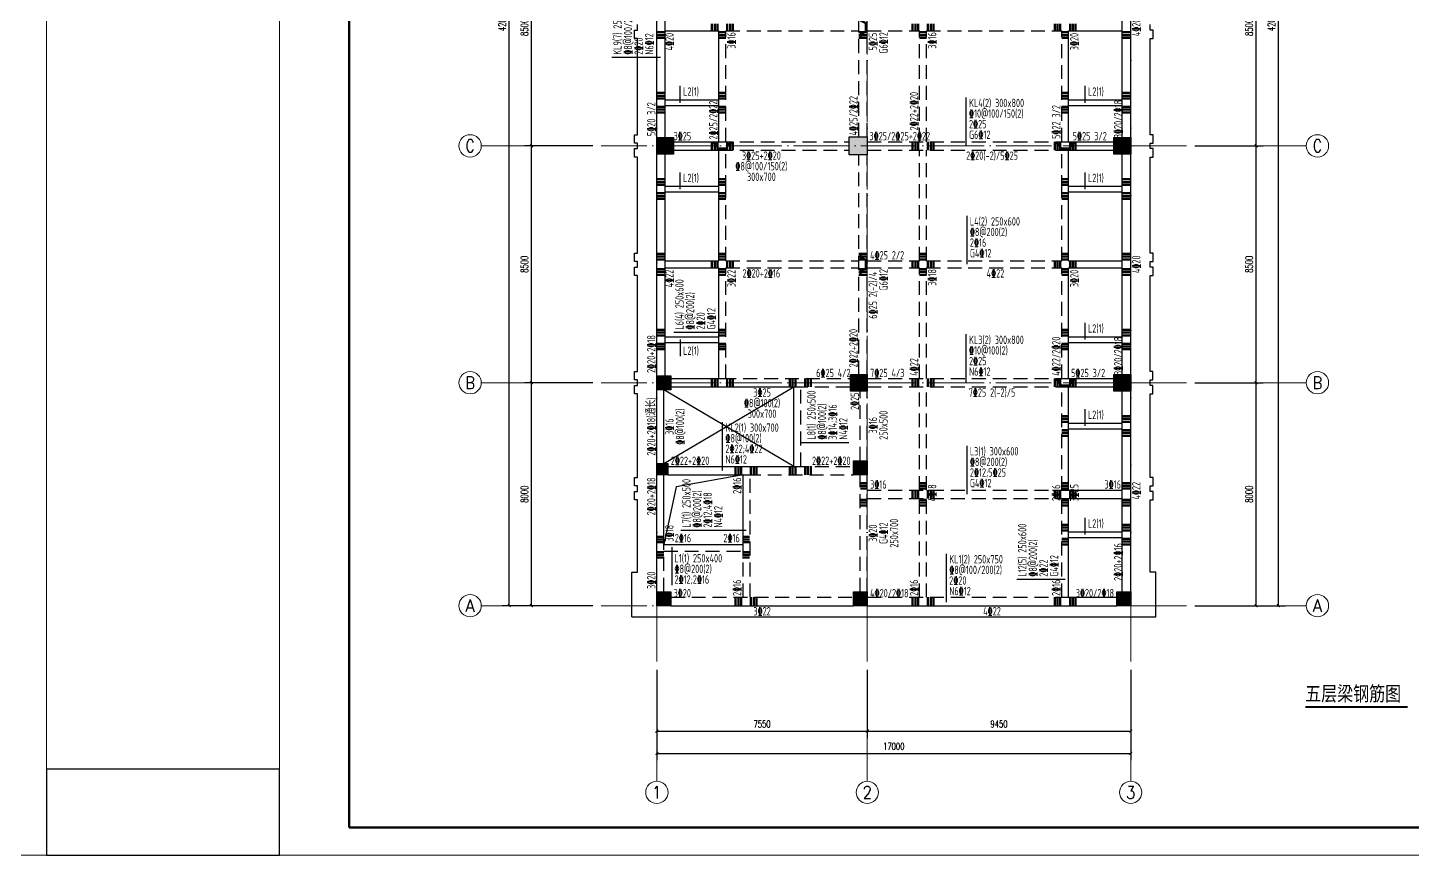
# Model space of a CAD drawing. Extents: x 3968514 to 5230306, y -516551 to -228246.
# Drawn here: x 4844015 to 4893692, y -425966 to -396266 of the extents above; entities that cross this region are included whole.
import ezdxf
from ezdxf.enums import TextEntityAlignment as Align

# ---------------------------------------------------------------- set-up
doc = ezdxf.new("R2010")
doc.units = 0
doc.header["$LTSCALE"] = 1000
doc.header["$MEASUREMENT"] = 0
for name, pattern in [('DASHED', [0.75, 0.5, -0.25]), ('DOTE', [2.42, 2, -0.2, 0.02, -0.2]), ('P_Dash1', [5, 4, -1])]:
    doc.linetypes.add(name, pattern=pattern)
for name, color, linetype, lineweight in [('AXIS', 3, 'Continuous', 15), ('AXIS_TEXT', 7, 'Continuous', 15), ('BEAM', 4, 'Continuous', 25), ('BEAM-DASHED', 4, 'P_Dash1', 25), ('BEAM-JZ-H', 2, 'Continuous', 25), ('BEAM-JZ-NUM-H', 6, 'Continuous', 25), ('BEAM-JZ-NUM-V', 6, 'Continuous', 25), ('BEAM-JZ-V', 2, 'Continuous', 25), ('BEAM-REINDJ', 1, 'Continuous', 50), ('BEAM-REINGJ', 1, 'Continuous', 50), ('BEAM-YW-H', 7, 'Continuous', 25), ('BEAM-YW-V', 7, 'Continuous', 25), ('COLUMN-HATCH', 251, 'Continuous', 25), ('DOTE', 1, 'DOTE', 9), ('FLOOR', 7, 'Continuous', 25), ('FRAME', 3, 'Continuous', 18), ('HOLE', 7, 'Continuous', 25)]:
    doc.layers.add(name, color=color, linetype=linetype, lineweight=lineweight)
for name, color, linetype in [('COLUMN', 9, 'Continuous'), ('DIM_SYMB', 3, 'Continuous'), ('PUB_TEXT', 7, 'Continuous')]:
    doc.layers.add(name, color=color, linetype=linetype)
doc.styles.add('-黑体', font='simhei.ttf', dxfattribs={"width": 0.8})
doc.styles.add('_TCH_AXIS', font='COMPLEX', dxfattribs={"bigfont": 'GBCBIG'})
doc.styles.add('_TCH_DIM_T3', font='SIMPLEX.shx', dxfattribs={"width": 0.7, "bigfont": 'GBCBIG.shx'})
doc.styles.add('COMPLEX', font='COMPLEX')
doc.styles.add('FromPkpm', font='Tssdeng.shx', dxfattribs={"width": 0.7, "bigfont": 'hztxt.shx'})
doc.dimstyles.new('_TCH_ARCH&&100', dxfattribs={"dimtxt": 255, "dimasz": 100, "dimexe": 250, "dimexo": 300, "dimgap": 122.5, "dimtad": 1, "dimdec": 0, "dimzin": 0, "dimdsep": 46, "dimtxsty": '_TCH_DIM_T3', "dimblk": 'ARCHTICK', "dimcen": 0.09, "dimclrt": 7, "dimazin": 2, "dimtfac": 1, "dimtdec": 0, "dimtix": 1, "dimtmove": 2, "dimatfit": 3, "dimfxl": 150, "dimtolj": 1, "dimtzin": 0, "dimarcsym": 0})

# ---------------------------------------------------------------- blocks, each defined once
blk = doc.blocks.new('rdtgdfgtsdtgs')
at = {"layer": 'BEAM-JZ-H'}
for p, q in [((17554, 25976), (17554, 26576)), ((32079, 25976), (32079, 26576)), ((27812, 24426), (27812, 26166)), ((17554, 22876), (17554, 23476)), ((32079, 22876), (32079, 23476)), ((27842, 20176), (27842, 21916)), ((32079, 17476), (32079, 18076)), ((17554, 17476), (17554, 16876)), ((27812, 15926), (27812, 17666)), ((32079, 14376), (32079, 14976)), ((19072, 12776), (19072, 14516)), ((27842, 11926), (27842, 13666)), ((32079, 10476), (32079, 11076)), ((17244, 10026), (17244, 8666)), ((27102, 8051), (27102, 9791))]:
    blk.add_line(p, q, dxfattribs=at)
at = {"layer": 'BEAM-JZ-V'}
for p, q in [((16837, 27596), (15097, 27596)), ((19062, 17733), (17322, 17733)), ((21857, 13781), (23597, 13781)), ((19912, 10626), (17572, 10626)), ((31362, 8866), (29622, 8866))]:
    blk.add_line(p, q, dxfattribs=at)
at = {"layer": 'BEAM-JZ-H', "style": 'FromPkpm', "width": 0.7}
for s, p in [('2%%13225', (27912, 25056)), ('%%13210@100/150(2)', (27912, 25436)), ('G6%%13212', (27912, 24676)), ('%%1328@200(2)', (27942, 21186)), ('2%%13216', (27942, 20806)), ('G4%%13212', (27942, 20426)), ('%%13210@100(2)', (27912, 16936)), ('2%%13225', (27912, 16556)), ('N6%%13212', (27912, 16176)), ('%%1328@100(2)', (19172, 13786)), ('2%%13222;4%%13222', (19172, 13406)), ('N6%%13212', (19172, 13026)), ('%%1328@200(2)', (27942, 12936)), ('2%%13212;5%%13225', (27942, 12556)), ('G4%%13212', (27942, 12176)), ('%%1328@200(2)', (17344, 9096)), ('2%%13212;2%%13216', (17344, 8716)), ('2%%13220', (27202, 8681)), ('%%1328@100/200(2)', (27202, 9061)), ('N6%%13212', (27202, 8301))]:
    blk.add_text(s, height=300, dxfattribs=at).set_placement(p)
at = {"layer": 'BEAM-JZ-NUM-H', "style": 'FromPkpm', "width": 0.7}
for s, p in [('L2(1)', (17654, 26226)), ('L2(1)', (32179, 26226)), ('KL4(2) 300x800', (27912, 25816)), ('L2(1)', (17654, 23126)), ('L2(1)', (32179, 23126)), ('L4(2) 250x600', (27942, 21566)), ('L2(1)', (32179, 17726)), ('KL3(2) 300x800', (27912, 17316)), ('L2(1)', (17654, 16926)), ('KL2(1) 300x700', (19172, 14166)), ('L3(1) 300x600', (27942, 13316)), ('L1(1) 250x400', (17344, 9476)), ('KL1(2) 250x750', (27202, 9441))]:
    blk.add_text(s, height=300, dxfattribs=at).set_placement(p)
for p in [(32179, 14626), (32179, 10726)]:
    blk.add_text('L2(1)', height=300, rotation=0, dxfattribs=at).set_placement(p)
at = {"layer": 'BEAM-JZ-NUM-V', "style": 'FromPkpm', "width": 0.7}
for s, p in [('KL9(7) 250x750', (15447, 27696)), ('L6(4) 250x600', (17672, 17833)), ('L8(1) 250x500', (22407, 13881)), ('L7(1) 250x500', (17922, 10726)), ('L12(5) 250x600', (29972, 8966))]:
    blk.add_text(s, height=300, rotation=90, dxfattribs=at).set_placement(p)
at = {"layer": 'BEAM-JZ-V', "style": 'FromPkpm', "width": 0.7}
for s, p in [('%%1328@100/200(2)', (15827, 27696)), ('N6%%13212', (16587, 27696)), ('2%%13220', (16207, 27696)), ('%%1328@200(2)', (18052, 17833)), ('2%%13220', (18432, 17833)), ('G4%%13212', (18812, 17833)), ('%%1328@100(2)', (22787, 13881)), ('3%%13214;3%%13216', (23167, 13881)), ('N4%%13212', (23547, 13881)), ('%%1328@200(2)', (18302, 10726)), ('2%%13212;4%%13218', (18682, 10726)), ('N4%%13212', (19062, 10726)), ('%%1328@200(2)', (30352, 8966)), ('2%%13222', (30732, 8966)), ('G4%%13212', (31112, 8966))]:
    blk.add_text(s, height=300, rotation=90, dxfattribs=at).set_placement(p)
at = {"layer": 'BEAM-YW-H', "style": 'FromPkpm', "width": 0.7}
for s, p in [('3%%13225', (17312, 24626)), ('3%%13225/2%%13225+2%%13222', (24337, 24626)), ('4%%13225 2/2', (24362, 20351)), ('7%%13225 4/3', (24362, 16126)), ('2%%13222+2%%13220', (17212, 12976)), ('3%%13216', (24362, 12126)), ('2%%13216', (17353, 10201)), ('3%%13220', (17312, 8226)), ('4%%13220/2%%13218', (24362, 8226))]:
    blk.add_text(s, height=300, dxfattribs=at).set_placement(p)
for s, p in [('5%%13225 3/2', (32855, 24626)), ('6%%13225 4/2', (23662, 16126)), ('2%%13222+2%%13220', (23662, 12976)), ('3%%13216', (33362, 12126)), ('2%%13216', (19687, 10201)), ('3%%13220/2%%13218', (33112, 8226))]:
    blk.add_text(s, height=300, dxfattribs=at).set_placement(p, align=Align.RIGHT)
for s, p in [('%%1328@100/150(2)', (20462, 23846)), ('3%%13225+2%%13220', (20462, 24226)), ('2%%13220(-2)/5%%13225', (28737, 24226)), ('300x700', (20462, 23466)), ('2%%13220+2%%13216', (20462, 20001)), ('4%%13222', (28862, 20001)), ('3%%13225', (20487, 15726)), ('7%%13225 2(-2)/5', (28737, 15726)), ('%%1328@100(2)', (20487, 15346)), ('300x700', (20487, 14966)), ('3%%13222', (20487, 7876)), ('4%%13222', (28737, 7876))]:
    blk.add_text(s, height=300, dxfattribs=at).set_placement(p, align=Align.TOP_CENTER)
blk.add_text('5%%13225 3/2', height=300, rotation=359.9999, dxfattribs=at).set_placement((32796, 16126), align=Align.RIGHT)
at = {"layer": 'BEAM-YW-V', "style": 'FromPkpm', "width": 0.7}
for s, p in [('4%%13220', (33762, 28676)), ('4%%13220', (17012, 28165)), ('3%%13216', (19237, 28209)), ('5%%13225', (24312, 28169)), ('G6%%13212', (24692, 28122)), ('3%%13216', (26437, 28209)), ('3%%13220', (31537, 28169)), ('4%%13220', (33762, 20176)), ('4%%13222', (17012, 19665)), ('3%%13222', (19237, 19669)), ('G6%%13212', (24692, 19622)), ('3%%13218', (26437, 19705)), ('3%%13220', (31537, 19669)), ('6%%13225 2(-2)/4', (24312, 19065)), ('%%1328@100(2)', (17392, 14351)), ('3%%13216', (17012, 14351)), ('3%%13216', (24312, 14401)), ('250x500', (24692, 14401)), ('4%%13218', (26437, 11976)), ('3%%13225', (31537, 11976)), ('4%%13222', (33762, 12051)), ('250x700', (25072, 10526)), ('3%%13218', (17012, 10526)), ('3%%13220', (24312, 10526)), ('G4%%13212', (24692, 10526))]:
    blk.add_text(s, height=300, rotation=90, dxfattribs=at).set_placement(p, align=Align.TOP_CENTER)
for s, p in [('5%%13220 3/2', (16662, 24776)), ('2%%13225/2%%13222', (18887, 24651)), ('4%%13225/2%%13222', (23912, 24801)), ('2%%13222+2%%13220', (26087, 24981)), ('3%%13220/2%%13218', (33412, 24701)), ('5%%13222 3/2', (31187, 24676)), ('2%%13220+2%%13218', (16662, 16276)), ('2%%13222+2%%13220', (23912, 16475)), ('4%%13222/2%%13220', (31187, 16176)), ('3%%13220/2%%13218', (33412, 16201)), ('4%%13222', (26087, 16176)), ('2%%13220+2%%13216', (33412, 8815)), ('3%%13220', (16662, 8526)), ('2%%13216', (19737, 8276)), ('2%%13216', (26087, 8276)), ('2%%13216', (31187, 8276))]:
    blk.add_text(s, height=300, rotation=90, dxfattribs=at).set_placement(p)
for s, p in [('2%%13225', (23962, 15576)), ('2%%13220+2%%13218', (16662, 12526)), ('2%%13216', (19737, 12526))]:
    blk.add_text(s, height=300, rotation=90, dxfattribs=at).set_placement(p, align=Align.RIGHT)
for s, p in [('2%%13220+2%%13218(通长)', (16662, 14351)), ('2%%13216', (31187, 11976))]:
    blk.add_text(s, height=300, rotation=90, dxfattribs=at).set_placement(p, align=Align.CENTER)
blk = doc.blocks.new('dfydrtgdxwsw')
at = {"layer": 'BEAM-REINDJ'}
for points in [[(24012, 28326), (24012, 28426), (24212, 28526), (24212, 28826), (24012, 28926), (24012, 29026)], [(18712, 24526), (18812, 24526), (18912, 24326), (19212, 24326), (19312, 24526), (19412, 24526)], [(31012, 24526), (31112, 24526), (31212, 24326), (31512, 24326), (31612, 24526), (31712, 24526)], [(24012, 19826), (24012, 19926), (24212, 20026), (24212, 20326), (24012, 20426), (24012, 20526)], [(31012, 16026), (31112, 16026), (31212, 15826), (31512, 15826), (31612, 16026), (31712, 16026)]]:
    blk.add_lwpolyline(points, dxfattribs=at)
at = {"layer": 'BEAM-REINGJ'}
for points in [[(16712, 28501), (17012, 28501)], [(16712, 28401), (17012, 28401)], [(18687, 28801), (18687, 28551)], [(18787, 28801), (18787, 28551)], [(18887, 28801), (18887, 28551)], [(18937, 28501), (19187, 28501)], [(18937, 28401), (19187, 28401)], [(19237, 28801), (19237, 28551)], [(19337, 28801), (19337, 28551)], [(19437, 28801), (19437, 28551)], [(23962, 28501), (24262, 28501)], [(23962, 28401), (24262, 28401)], [(25887, 28801), (25887, 28551)], [(25987, 28801), (25987, 28551)], [(26087, 28801), (26087, 28551)], [(26137, 28501), (26387, 28501)], [(26137, 28401), (26387, 28401)], [(26437, 28801), (26437, 28551)], [(26537, 28801), (26537, 28551)], [(26637, 28801), (26637, 28551)], [(30987, 28801), (30987, 28551)], [(31087, 28801), (31087, 28551)], [(31187, 28801), (31187, 28551)], [(31237, 28501), (31487, 28501)], [(31237, 28401), (31487, 28401)], [(31537, 28801), (31537, 28551)], [(31637, 28801), (31637, 28551)], [(31737, 28801), (31737, 28551)], [(33412, 28501), (33712, 28501)], [(33412, 28401), (33712, 28401)], [(16712, 28301), (17012, 28301)], [(18937, 28301), (19187, 28301)], [(23962, 28301), (24262, 28301)], [(26137, 28301), (26387, 28301)], [(31237, 28301), (31487, 28301)], [(33412, 28301), (33712, 28301)], [(16712, 26326), (17012, 26326)], [(16712, 26226), (17012, 26226)], [(16712, 26126), (17012, 26126)], [(18937, 26326), (19187, 26326)], [(18937, 26226), (19187, 26226)], [(18937, 26126), (19187, 26126)], [(31237, 26326), (31487, 26326)], [(31237, 26226), (31487, 26226)], [(31237, 26126), (31487, 26126)], [(33412, 26326), (33712, 26326)], [(33412, 26226), (33712, 26226)], [(33412, 26126), (33712, 26126)], [(16712, 25826), (17012, 25826)], [(16712, 25726), (17012, 25726)], [(16712, 25626), (17012, 25626)], [(18937, 25826), (19187, 25826)], [(18937, 25726), (19187, 25726)], [(18937, 25626), (19187, 25626)], [(31237, 25826), (31487, 25826)], [(31237, 25726), (31487, 25726)], [(31237, 25626), (31487, 25626)], [(33412, 25826), (33712, 25826)], [(33412, 25726), (33712, 25726)], [(33412, 25626), (33712, 25626)], [(18687, 24576), (18687, 24276)], [(18787, 24576), (18787, 24276)], [(18887, 24576), (18887, 24276)], [(19237, 24576), (19237, 24276)], [(19337, 24576), (19337, 24276)], [(19437, 24576), (19437, 24276)], [(25887, 24576), (25887, 24276)], [(25987, 24576), (25987, 24276)], [(26087, 24576), (26087, 24276)], [(26437, 24576), (26437, 24276)], [(26537, 24576), (26537, 24276)], [(26637, 24576), (26637, 24276)], [(30987, 24576), (30987, 24276)], [(31087, 24576), (31087, 24276)], [(31187, 24576), (31187, 24276)], [(31537, 24576), (31537, 24276)], [(31637, 24576), (31637, 24276)], [(31737, 24576), (31737, 24276)], [(16712, 23226), (17012, 23226)], [(16712, 23126), (17012, 23126)], [(16712, 23026), (17012, 23026)], [(18937, 23226), (19187, 23226)], [(18937, 23126), (19187, 23126)], [(18937, 23026), (19187, 23026)], [(31237, 23226), (31487, 23226)], [(31237, 23126), (31487, 23126)], [(31237, 23026), (31487, 23026)], [(33412, 23226), (33712, 23226)], [(33412, 23126), (33712, 23126)], [(33412, 23026), (33712, 23026)], [(16712, 22726), (17012, 22726)], [(16712, 22626), (17012, 22626)], [(16712, 22526), (17012, 22526)], [(18937, 22726), (19187, 22726)], [(18937, 22626), (19187, 22626)], [(18937, 22526), (19187, 22526)], [(31237, 22726), (31487, 22726)], [(31237, 22626), (31487, 22626)], [(31237, 22526), (31487, 22526)], [(33412, 22726), (33712, 22726)], [(33412, 22626), (33712, 22626)], [(33412, 22526), (33712, 22526)], [(16712, 20551), (17012, 20551)], [(16712, 20451), (17012, 20451)], [(18937, 20551), (19187, 20551)], [(18937, 20451), (19187, 20451)], [(23962, 20551), (24262, 20551)], [(23962, 20451), (24262, 20451)], [(26137, 20551), (26387, 20551)], [(26137, 20451), (26387, 20451)], [(31237, 20551), (31487, 20551)], [(31237, 20451), (31487, 20451)], [(33412, 20551), (33712, 20551)], [(33412, 20451), (33712, 20451)], [(16712, 20351), (17012, 20351)], [(16712, 20001), (17012, 20001)], [(16712, 19901), (17012, 19901)], [(18687, 20301), (18687, 20051)], [(18787, 20301), (18787, 20051)], [(18887, 20301), (18887, 20051)], [(18937, 20351), (19187, 20351)], [(18937, 20001), (19187, 20001)], [(18937, 19901), (19187, 19901)], [(19237, 20301), (19237, 20051)], [(19337, 20301), (19337, 20051)], [(19437, 20301), (19437, 20051)], [(23962, 20351), (24262, 20351)], [(23962, 20001), (24262, 20001)], [(23962, 19901), (24262, 19901)], [(25887, 20301), (25887, 20051)], [(25987, 20301), (25987, 20051)], [(26087, 20301), (26087, 20051)], [(26137, 20351), (26387, 20351)], [(26137, 20001), (26387, 20001)], [(26137, 19901), (26387, 19901)], [(26437, 20301), (26437, 20051)], [(26537, 20301), (26537, 20051)], [(26637, 20301), (26637, 20051)], [(30987, 20301), (30987, 20051)], [(31087, 20301), (31087, 20051)], [(31187, 20301), (31187, 20051)], [(31237, 20351), (31487, 20351)], [(31237, 20001), (31487, 20001)], [(31237, 19901), (31487, 19901)], [(31537, 20301), (31537, 20051)], [(31637, 20301), (31637, 20051)], [(31737, 20301), (31737, 20051)], [(33412, 20351), (33712, 20351)], [(33412, 20001), (33712, 20001)], [(33412, 19901), (33712, 19901)], [(16712, 19801), (17012, 19801)], [(18937, 19801), (19187, 19801)], [(23962, 19801), (24262, 19801)], [(26137, 19801), (26387, 19801)], [(31237, 19801), (31487, 19801)], [(33412, 19801), (33712, 19801)], [(16712, 17826), (17012, 17826)], [(16712, 17726), (17012, 17726)], [(16712, 17626), (17012, 17626)], [(18937, 17826), (19187, 17826)], [(18937, 17726), (19187, 17726)], [(18937, 17626), (19187, 17626)], [(31237, 17826), (31487, 17826)], [(31237, 17726), (31487, 17726)], [(31237, 17626), (31487, 17626)], [(33412, 17826), (33712, 17826)], [(33412, 17726), (33712, 17726)], [(33412, 17626), (33712, 17626)], [(16712, 17326), (17012, 17326)], [(16712, 17226), (17012, 17226)], [(16712, 17126), (17012, 17126)], [(18937, 17326), (19187, 17326)], [(18937, 17226), (19187, 17226)], [(18937, 17126), (19187, 17126)], [(31237, 17326), (31487, 17326)], [(31237, 17226), (31487, 17226)], [(31237, 17126), (31487, 17126)], [(33412, 17326), (33712, 17326)], [(33412, 17226), (33712, 17226)], [(33412, 17126), (33712, 17126)], [(18687, 16076), (18687, 15776)], [(18787, 16076), (18787, 15776)], [(18887, 16076), (18887, 15776)], [(19237, 16076), (19237, 15776)], [(19337, 16076), (19337, 15776)], [(19437, 16076), (19437, 15776)], [(21482, 16076), (21482, 15776)], [(21582, 16076), (21582, 15776)], [(21682, 16076), (21682, 15776)], [(22032, 16076), (22032, 15776)], [(22132, 16076), (22132, 15776)], [(22232, 16076), (22232, 15776)], [(25887, 16076), (25887, 15776)], [(25987, 16076), (25987, 15776)], [(26087, 16076), (26087, 15776)], [(26437, 16076), (26437, 15776)], [(26537, 16076), (26537, 15776)], [(26637, 16076), (26637, 15776)], [(30987, 16076), (30987, 15776)], [(31087, 16076), (31087, 15776)], [(31187, 16076), (31187, 15776)], [(31537, 16076), (31537, 15776)], [(31637, 16076), (31637, 15776)], [(31737, 16076), (31737, 15776)], [(31237, 14726), (31487, 14726)], [(31237, 14626), (31487, 14626)], [(31237, 14526), (31487, 14526)], [(33412, 14726), (33712, 14726)], [(33412, 14626), (33712, 14626)], [(33412, 14526), (33712, 14526)], [(31237, 14226), (31487, 14226)], [(31237, 14126), (31487, 14126)], [(31237, 14026), (31487, 14026)], [(33412, 14226), (33712, 14226)], [(33412, 14126), (33712, 14126)], [(33412, 14026), (33712, 14026)], [(19537, 12926), (19537, 12626)], [(19637, 12926), (19637, 12626)], [(19737, 12926), (19737, 12626)], [(20087, 12926), (20087, 12626)], [(20187, 12926), (20187, 12626)], [(20287, 12926), (20287, 12626)], [(21482, 12926), (21482, 12626)], [(21582, 12926), (21582, 12626)], [(21682, 12926), (21682, 12626)], [(22032, 12926), (22032, 12626)], [(22132, 12926), (22132, 12626)], [(22232, 12926), (22232, 12626)], [(24012, 12326), (24262, 12326)], [(24012, 12226), (24262, 12226)], [(24012, 12126), (24262, 12126)], [(25887, 12076), (25887, 11776)], [(25987, 12076), (25987, 11776)], [(26087, 12076), (26087, 11776)], [(26137, 12326), (26387, 12326)], [(26137, 12226), (26387, 12226)], [(26137, 12126), (26387, 12126)], [(26437, 12076), (26437, 11776)], [(26537, 12076), (26537, 11776)], [(26637, 12076), (26637, 11776)], [(30987, 12076), (30987, 11776)], [(31087, 12076), (31087, 11776)], [(31187, 12076), (31187, 11776)], [(31237, 12326), (31487, 12326)], [(31237, 12226), (31487, 12226)], [(31237, 12126), (31487, 12126)], [(31537, 12076), (31537, 11776)], [(31637, 12076), (31637, 11776)], [(31737, 12076), (31737, 11776)], [(33412, 12326), (33712, 12326)], [(33412, 12226), (33712, 12226)], [(33412, 12126), (33712, 12126)], [(24012, 11726), (24262, 11726)], [(24012, 11626), (24262, 11626)], [(24012, 11526), (24262, 11526)], [(26137, 11726), (26387, 11726)], [(26137, 11626), (26387, 11626)], [(26137, 11526), (26387, 11526)], [(31237, 11726), (31487, 11726)], [(31237, 11626), (31487, 11626)], [(31237, 11526), (31487, 11526)], [(33412, 11726), (33712, 11726)], [(33412, 11626), (33712, 11626)], [(33412, 11526), (33712, 11526)], [(31237, 10826), (31487, 10826)], [(31237, 10726), (31487, 10726)], [(31237, 10626), (31487, 10626)], [(33412, 10826), (33712, 10826)], [(33412, 10726), (33712, 10726)], [(33412, 10626), (33712, 10626)], [(16712, 10401), (16962, 10401)], [(16712, 10301), (16962, 10301)], [(16712, 10201), (16962, 10201)], [(19787, 10401), (20037, 10401)], [(19787, 10301), (20037, 10301)], [(19787, 10201), (20037, 10201)], [(31237, 10326), (31487, 10326)], [(31237, 10226), (31487, 10226)], [(31237, 10126), (31487, 10126)], [(33412, 10326), (33712, 10326)], [(33412, 10226), (33712, 10226)], [(33412, 10126), (33712, 10126)], [(16712, 9851), (16962, 9851)], [(16712, 9751), (16962, 9751)], [(16712, 9651), (16962, 9651)], [(19787, 9851), (20037, 9851)], [(19787, 9751), (20037, 9751)], [(19787, 9651), (20037, 9651)], [(19537, 8226), (19537, 7926)], [(19637, 8226), (19637, 7926)], [(19737, 8226), (19737, 7926)], [(20087, 8226), (20087, 7926)], [(20187, 8226), (20187, 7926)], [(20287, 8226), (20287, 7926)], [(25887, 8226), (25887, 7926)], [(25987, 8226), (25987, 7926)], [(26087, 8226), (26087, 7926)], [(26437, 8226), (26437, 7926)], [(26537, 8226), (26537, 7926)], [(26637, 8226), (26637, 7926)], [(30987, 8226), (30987, 7926)], [(31087, 8226), (31087, 7926)], [(31187, 8226), (31187, 7926)], [(31537, 8226), (31537, 7926)], [(31637, 8226), (31637, 7926)], [(31737, 8226), (31737, 7926)]]:
    blk.add_lwpolyline(points, dxfattribs=at)
blk = doc.blocks.new('tgsefsetws')
at = {"layer": 'COLUMN-HATCH'}
for points in [[(5573281, -388716), (5573881, -388716), (5573881, -389316), (5573281, -389316)], [(5580181, -388691), (5580831, -388691), (5580831, -389341), (5580181, -389341)], [(5589681, -388716), (5590281, -388716), (5590281, -389316), (5589681, -389316)], [(5573281, -397266), (5573781, -397266), (5573781, -397766), (5573281, -397766)], [(5580231, -397216), (5580831, -397216), (5580831, -397816), (5580231, -397816)], [(5589681, -397216), (5590281, -397216), (5590281, -397816), (5589681, -397816)], [(5580331, -400316), (5580831, -400316), (5580831, -400816), (5580331, -400816)], [(5573281, -400416), (5573681, -400416), (5573681, -400816), (5573281, -400816)], [(5573281, -405016), (5573781, -405016), (5573781, -405516), (5573281, -405516)], [(5580331, -405016), (5580831, -405016), (5580831, -405516), (5580331, -405516)], [(5589781, -405016), (5590281, -405016), (5590281, -405516), (5589781, -405516)]]:
    blk.add_hatch(color=256, dxfattribs=at).paths.add_polyline_path(points, flags=0)
for points in [[(5572382, -405916), (5572382, -404316), (5572582, -404316), (5572582, -401717), (5572482, -401717), (5572482, -401416), (5572582, -401416), (5572582, -401216), (5572482, -401216), (5572482, -400916), (5572582, -400916), (5572582, -397916), (5572482, -397916), (5572482, -397616), (5572582, -397616), (5572582, -397416), (5572482, -397416), (5572482, -397116), (5572582, -397116), (5572582, -393666), (5572482, -393666), (5572482, -393366), (5572582, -393366), (5572582, -393166), (5572482, -393166), (5572482, -392866), (5572582, -392866), (5572582, -389416), (5572482, -389416), (5572482, -389116), (5572582, -389116), (5572582, -388916), (5572482, -388916), (5572482, -388616), (5572582, -388616), (5572582, -385166), (5572482, -385166), (5572482, -384866), (5572582, -384866), (5572582, -384666)], [(5572382, -405916), (5591182, -405916), (5591182, -404316), (5590982, -404316), (5590982, -401717), (5591082, -401717), (5591082, -401416), (5590982, -401416), (5590982, -401216), (5591082, -401216), (5591082, -400916), (5590982, -400916), (5590982, -397916), (5591081, -397916), (5591081, -397616), (5590981, -397616), (5590981, -397416), (5591081, -397416), (5591081, -397116), (5590982, -397116), (5590982, -393666), (5591082, -393666), (5591082, -393366), (5590982, -393366), (5590982, -393166), (5591082, -393166), (5591082, -392866), (5590982, -392866), (5590982, -389416), (5591082, -389416), (5591082, -389116), (5590982, -389116), (5590982, -388916), (5591082, -388916), (5591082, -388616), (5590982, -388616), (5590982, -385166), (5591082, -385166), (5591082, -384866), (5590982, -384866), (5590982, -384666)]]:
    blk.add_lwpolyline(points)
at = {"layer": 'BEAM'}
for p, q in [((5573281, -388716), (5573281, -380841)), ((5573581, -388716), (5573581, -380841)), ((5589981, -388716), (5589981, -380816)), ((5590281, -388716), (5590281, -380816)), ((5573581, -384891), (5575506, -384891)), ((5575506, -388866), (5575506, -384891)), ((5588056, -388866), (5588056, -384891)), ((5588056, -384891), (5589981, -384891)), ((5573581, -387366), (5575506, -387366)), ((5588056, -387366), (5589981, -387366)), ((5573581, -387566), (5575506, -387566)), ((5588056, -387566), (5589981, -387566)), ((5573881, -388866), (5575756, -388866)), ((5587806, -388866), (5589681, -388866)), ((5573281, -397266), (5573281, -389316)), ((5573581, -397266), (5573581, -389316)), ((5573881, -389166), (5575756, -389166)), ((5575506, -390566), (5575506, -389166)), ((5587806, -389166), (5589681, -389166)), ((5588056, -390566), (5588056, -389166)), ((5589981, -397216), (5589981, -389316)), ((5590281, -397216), (5590281, -389316)), ((5573581, -390466), (5575506, -390466)), ((5573581, -390666), (5575506, -390666)), ((5575506, -393141), (5575506, -390566)), ((5588056, -390466), (5589981, -390466)), ((5588056, -393141), (5588056, -390566)), ((5588056, -390666), (5589981, -390666)), ((5573581, -393141), (5575506, -393141)), ((5573581, -393391), (5575506, -393391)), ((5575506, -397366), (5575506, -393391)), ((5588056, -393141), (5589981, -393141)), ((5588056, -393391), (5589981, -393391)), ((5588056, -397366), (5588056, -393391)), ((5573581, -395866), (5575506, -395866)), ((5588056, -395866), (5589981, -395866)), ((5573581, -396066), (5575506, -396066)), ((5588056, -396066), (5589981, -396066)), ((5573781, -397366), (5575631, -397366)), ((5587806, -397366), (5589681, -397366)), ((5573281, -400416), (5573281, -397766)), ((5573531, -400416), (5573531, -397766)), ((5573781, -397666), (5578201, -397666)), ((5578201, -400516), (5578201, -397666)), ((5587806, -397666), (5589681, -397666)), ((5588056, -401366), (5588056, -397666)), ((5589981, -405016), (5589981, -397816)), ((5590281, -405016), (5590281, -397816)), ((5588056, -398966), (5589981, -398966)), ((5588056, -399166), (5589981, -399166)), ((5573281, -405016), (5573281, -400816)), ((5573531, -403441), (5573531, -400816)), ((5573681, -400516), (5578201, -400516)), ((5573681, -400816), (5576507, -400816)), ((5576382, -403441), (5576382, -400816)), ((5587806, -401366), (5589981, -401366)), ((5587806, -401666), (5589981, -401666)), ((5588056, -405216), (5588056, -401666)), ((5588056, -402866), (5589981, -402866)), ((5573531, -403316), (5576382, -403316)), ((5588056, -403066), (5589981, -403066)), ((5587931, -405216), (5589781, -405216)), ((5573781, -405516), (5580331, -405516)), ((5580831, -405516), (5589781, -405516))]:
    blk.add_line(p, q, dxfattribs=at)
at = {"layer": 'BEAM-DASHED', "linetype": 'DASHED'}
for p, q in [((5580531, -388691), (5580531, -380866)), ((5580831, -388691), (5580831, -380866)), ((5575756, -384891), (5580531, -384891)), ((5575756, -388866), (5575756, -384891)), ((5580831, -384891), (5582706, -384891)), ((5582706, -388866), (5582706, -384891)), ((5582956, -388866), (5582956, -384891)), ((5582956, -384891), (5587806, -384891)), ((5587806, -388866), (5587806, -384891)), ((5575506, -388866), (5580181, -388866)), ((5580831, -388866), (5588056, -388866)), ((5575506, -389166), (5580181, -389166)), ((5575756, -390566), (5575756, -389166)), ((5580531, -397216), (5580531, -389341)), ((5580831, -389166), (5588056, -389166)), ((5580831, -397216), (5580831, -389341)), ((5582706, -393141), (5582706, -389166)), ((5582956, -393141), (5582956, -389166)), ((5587806, -390566), (5587806, -389166)), ((5575756, -393141), (5575756, -390566)), ((5587806, -393141), (5587806, -390566)), ((5575756, -393141), (5580531, -393141)), ((5575756, -393391), (5580531, -393391)), ((5575756, -397366), (5575756, -393391)), ((5580831, -393141), (5582706, -393141)), ((5580831, -393391), (5582706, -393391)), ((5582706, -397366), (5582706, -393391)), ((5582956, -393141), (5587806, -393141)), ((5582956, -393391), (5587806, -393391)), ((5582956, -397366), (5582956, -393391)), ((5587806, -397366), (5587806, -393391)), ((5575631, -397366), (5580231, -397366)), ((5580831, -397366), (5588056, -397366)), ((5578201, -397666), (5580231, -397666)), ((5578451, -400516), (5578451, -397666)), ((5580581, -400316), (5580581, -397816)), ((5580831, -397666), (5588056, -397666)), ((5580831, -400316), (5580831, -397816)), ((5582706, -401366), (5582706, -397666)), ((5582956, -401366), (5582956, -397666)), ((5587806, -401366), (5587806, -397666)), ((5576507, -400816), (5580331, -400816)), ((5576632, -405216), (5576632, -400816)), ((5578201, -400516), (5580331, -400516)), ((5580581, -405016), (5580581, -400816)), ((5580831, -405016), (5580831, -400816)), ((5580831, -401366), (5588056, -401366)), ((5580831, -401666), (5588056, -401666)), ((5582706, -405216), (5582706, -401666)), ((5582956, -405216), (5582956, -401666)), ((5587806, -405216), (5587806, -401666)), ((5573531, -405016), (5573531, -403441)), ((5573531, -403566), (5576382, -403566)), ((5576382, -405216), (5576382, -403441)), ((5573781, -405216), (5580331, -405216)), ((5580831, -405216), (5587931, -405216))]:
    blk.add_line(p, q, dxfattribs=at)
at = {"layer": 'COLUMN'}
for points in [[(5573281, -388716), (5573881, -388716), (5573881, -389316), (5573281, -389316), (5573281, -388716)], [(5580181, -388691), (5580831, -388691), (5580831, -389341), (5580181, -389341), (5580181, -388691)], [(5589681, -388716), (5590281, -388716), (5590281, -389316), (5589681, -389316), (5589681, -388716)], [(5573281, -397266), (5573781, -397266), (5573781, -397766), (5573281, -397766), (5573281, -397266)], [(5580231, -397216), (5580831, -397216), (5580831, -397816), (5580231, -397816), (5580231, -397216)], [(5589681, -397216), (5590281, -397216), (5590281, -397816), (5589681, -397816), (5589681, -397216)], [(5580331, -400316), (5580831, -400316), (5580831, -400816), (5580331, -400816), (5580331, -400316)], [(5573281, -400416), (5573681, -400416), (5573681, -400816), (5573281, -400816), (5573281, -400416)], [(5573281, -405016), (5573781, -405016), (5573781, -405516), (5573281, -405516), (5573281, -405016)], [(5580331, -405016), (5580831, -405016), (5580831, -405516), (5580331, -405516), (5580331, -405016)], [(5589781, -405016), (5590281, -405016), (5590281, -405516), (5589781, -405516), (5589781, -405016)]]:
    blk.add_lwpolyline(points, dxfattribs=at)
at = {"layer": 'FLOOR'}
for p, q in [((5573531, -400416), (5578201, -397666)), ((5578201, -400516), (5573531, -397766))]:
    blk.add_line(p, q, dxfattribs=at)
at = {"layer": 'HOLE'}
for p, q in [((5576382, -400816), (5573969, -401254)), ((5573969, -401254), (5573531, -403316))]:
    blk.add_line(p, q, dxfattribs=at)
blk = doc.blocks.new('A$C0B803521')
at = {"layer": 'FRAME', "lineweight": 18}
for p, q in [((-100043, 93652), (-100043, 34252)), ((-15943, 34252), (-15943, 93652)), ((-100043, 34252), (-15943, 34252))]:
    blk.add_line(p, q, dxfattribs=at)
at = {"layer": 'FRAME', "lineweight": 140}
for p, q in [((-97543, 92652), (-97543, 35252)), ((-97543, 35252), (-16943, 35252))]:
    blk.add_line(p, q, dxfattribs=at)
blk = doc.blocks.new('_AXISO')
blk.add_circle((0, 0), 0.5)
at = {"layer": 'AXIS_TEXT', "style": 'COMPLEX', "width": 1.041667}
blk.add_attdef('A', text='', height=0.56, dxfattribs=at).set_placement((-0.25, -0.28), (0.25, -0.28), align=Align.FIT)
blk = doc.blocks.new('_ArchTick')
at = {"color": 0, "linetype": 'ByBlock', "const_width": 0.4}
blk.add_lwpolyline([(-0.5, -0.5), (0.5, 0.5)], dxfattribs=at)
blk = doc.blocks.new('*D1341')
at = {"layer": 'AXIS', "color": 0, "lineweight": -2, "transparency": 16777216}
for p, q in [((0, -44300), (0, -47550)), ((17000, -44300), (17000, -47550)), ((0, -47300), (17000, -47300))]:
    blk.add_line(p, q, dxfattribs=at)
at = {"layer": 'Defpoints', "color": 0, "transparency": 16777216}
for p in [(0, -44000), (17000, -44000), (17000, -47300)]:
    blk.add_point(p, dxfattribs=at)
at = {"layer": 'AXIS', "color": 0, "lineweight": -2, "transparency": 16777216, "xscale": 100, "yscale": 100, "zscale": 100, "rotation": 180}
blk.add_blockref('_ArchTick', (0, -47300), dxfattribs=at)
at = {"layer": 'AXIS', "color": 0, "lineweight": -2, "transparency": 16777216, "xscale": 100, "yscale": 100, "zscale": 100}
blk.add_blockref('_ArchTick', (17000, -47300), dxfattribs=at)
at = {"layer": 'AXIS', "color": 7, "transparency": 16777216, "insert": (8500, -47050), "char_height": 255, "attachment_point": 5, "style": '_TCH_DIM_T3'}
blk.add_mtext('\\A1;17000', dxfattribs=at)
blk = doc.blocks.new('*D1342')
at = {"layer": 'AXIS', "color": 0, "lineweight": -2, "transparency": 16777216}
for p, q in [((0, -44300), (0, -46750)), ((7550, -44300), (7550, -46750)), ((0, -46500), (7550, -46500))]:
    blk.add_line(p, q, dxfattribs=at)
at = {"layer": 'Defpoints', "color": 0, "transparency": 16777216}
for p in [(0, -44000), (7550, -44000), (7550, -46500)]:
    blk.add_point(p, dxfattribs=at)
at = {"layer": 'AXIS', "color": 0, "lineweight": -2, "transparency": 16777216, "xscale": 100, "yscale": 100, "zscale": 100, "rotation": 180}
blk.add_blockref('_ArchTick', (0, -46500), dxfattribs=at)
at = {"layer": 'AXIS', "color": 0, "lineweight": -2, "transparency": 16777216, "xscale": 100, "yscale": 100, "zscale": 100}
blk.add_blockref('_ArchTick', (7550, -46500), dxfattribs=at)
at = {"layer": 'AXIS', "color": 7, "transparency": 16777216, "insert": (3775, -46250), "char_height": 255, "attachment_point": 5, "style": '_TCH_DIM_T3'}
blk.add_mtext('\\A1;7550', dxfattribs=at)
blk = doc.blocks.new('*D1343')
at = {"layer": 'AXIS', "color": 0, "lineweight": -2, "transparency": 16777216}
for p, q in [((7550, -44300), (7550, -46750)), ((17000, -44300), (17000, -46750)), ((7550, -46500), (17000, -46500))]:
    blk.add_line(p, q, dxfattribs=at)
at = {"layer": 'Defpoints', "color": 0, "transparency": 16777216}
for p in [(7550, -44000), (17000, -44000), (17000, -46500)]:
    blk.add_point(p, dxfattribs=at)
at = {"layer": 'AXIS', "color": 0, "lineweight": -2, "transparency": 16777216, "xscale": 100, "yscale": 100, "zscale": 100, "rotation": 180}
blk.add_blockref('_ArchTick', (7550, -46500), dxfattribs=at)
at = {"layer": 'AXIS', "color": 0, "lineweight": -2, "transparency": 16777216, "xscale": 100, "yscale": 100, "zscale": 100}
blk.add_blockref('_ArchTick', (17000, -46500), dxfattribs=at)
at = {"layer": 'AXIS', "color": 7, "transparency": 16777216, "insert": (12275, -46250), "char_height": 255, "attachment_point": 5, "style": '_TCH_DIM_T3'}
blk.add_mtext('\\A1;9450', dxfattribs=at)
blk = doc.blocks.new('*D1347')
at = {"layer": 'AXIS', "color": 0, "lineweight": -2, "transparency": 16777216}
for p, q in [((19300, 0), (22550, 0)), ((22300, -42000), (22300, 0)), ((19300, -42000), (22550, -42000))]:
    blk.add_line(p, q, dxfattribs=at)
at = {"layer": 'Defpoints', "color": 0, "transparency": 16777216}
for p in [(19000, 0), (22300, 0), (19000, -42000)]:
    blk.add_point(p, dxfattribs=at)
at = {"layer": 'AXIS', "color": 0, "lineweight": -2, "transparency": 16777216, "xscale": 100, "yscale": 100, "zscale": 100}
for p, rotation in [((22300, 0), 90), ((22300, -42000), 270)]:
    blk.add_blockref('_ArchTick', p, dxfattribs=dict(at, rotation=rotation))
at = {"layer": 'AXIS', "color": 7, "transparency": 16777216, "insert": (22050, -21000), "char_height": 255, "attachment_point": 5, "rotation": 90, "style": '_TCH_DIM_T3'}
blk.add_mtext('\\A1;42000', dxfattribs=at)
blk = doc.blocks.new('*D1348')
at = {"layer": 'AXIS', "color": 0, "lineweight": -2, "transparency": 16777216}
for p, q in [((19300, -34000), (21750, -34000)), ((21500, -42000), (21500, -34000)), ((19300, -42000), (21750, -42000))]:
    blk.add_line(p, q, dxfattribs=at)
at = {"layer": 'Defpoints', "color": 0, "transparency": 16777216}
for p in [(19000, -34000), (21500, -34000), (19000, -42000)]:
    blk.add_point(p, dxfattribs=at)
at = {"layer": 'AXIS', "color": 0, "lineweight": -2, "transparency": 16777216, "xscale": 100, "yscale": 100, "zscale": 100}
for p, rotation in [((21500, -34000), 90), ((21500, -42000), 270)]:
    blk.add_blockref('_ArchTick', p, dxfattribs=dict(at, rotation=rotation))
at = {"layer": 'AXIS', "color": 7, "transparency": 16777216, "insert": (21250, -38000), "char_height": 255, "attachment_point": 5, "rotation": 90, "style": '_TCH_DIM_T3'}
blk.add_mtext('\\A1;8000', dxfattribs=at)
blk = doc.blocks.new('*D1349')
at = {"layer": 'AXIS', "color": 0, "lineweight": -2, "transparency": 16777216}
for p, q in [((19300, -25500), (21750, -25500)), ((21500, -34000), (21500, -25500)), ((19300, -34000), (21750, -34000))]:
    blk.add_line(p, q, dxfattribs=at)
at = {"layer": 'Defpoints', "color": 0, "transparency": 16777216}
for p in [(19000, -25500), (21500, -25500), (19000, -34000)]:
    blk.add_point(p, dxfattribs=at)
at = {"layer": 'AXIS', "color": 0, "lineweight": -2, "transparency": 16777216, "xscale": 100, "yscale": 100, "zscale": 100}
for p, rotation in [((21500, -25500), 90), ((21500, -34000), 270)]:
    blk.add_blockref('_ArchTick', p, dxfattribs=dict(at, rotation=rotation))
at = {"layer": 'AXIS', "color": 7, "transparency": 16777216, "insert": (21250, -29750), "char_height": 255, "attachment_point": 5, "rotation": 90, "style": '_TCH_DIM_T3'}
blk.add_mtext('\\A1;8500', dxfattribs=at)
blk = doc.blocks.new('*D1350')
at = {"layer": 'AXIS', "color": 0, "lineweight": -2, "transparency": 16777216}
for p, q in [((19300, -17000), (21750, -17000)), ((21500, -25500), (21500, -17000)), ((19300, -25500), (21750, -25500))]:
    blk.add_line(p, q, dxfattribs=at)
at = {"layer": 'Defpoints', "color": 0, "transparency": 16777216}
for p in [(19000, -17000), (21500, -17000), (19000, -25500)]:
    blk.add_point(p, dxfattribs=at)
at = {"layer": 'AXIS', "color": 0, "lineweight": -2, "transparency": 16777216, "xscale": 100, "yscale": 100, "zscale": 100}
for p, rotation in [((21500, -17000), 90), ((21500, -25500), 270)]:
    blk.add_blockref('_ArchTick', p, dxfattribs=dict(at, rotation=rotation))
at = {"layer": 'AXIS', "color": 7, "transparency": 16777216, "insert": (21250, -21250), "char_height": 255, "attachment_point": 5, "rotation": 90, "style": '_TCH_DIM_T3'}
blk.add_mtext('\\A1;8500', dxfattribs=at)
blk = doc.blocks.new('*D1353')
at = {"layer": 'AXIS', "color": 0, "lineweight": -2, "transparency": 16777216}
for p, q in [((-2300, 0), (-5550, 0)), ((-5300, -42000), (-5300, 0)), ((-2300, -42000), (-5550, -42000))]:
    blk.add_line(p, q, dxfattribs=at)
at = {"layer": 'Defpoints', "color": 0, "transparency": 16777216}
for p in [(-5300, 0), (-2000, 0), (-2000, -42000)]:
    blk.add_point(p, dxfattribs=at)
at = {"layer": 'AXIS', "color": 0, "lineweight": -2, "transparency": 16777216, "xscale": 100, "yscale": 100, "zscale": 100}
for p, rotation in [((-5300, 0), 90), ((-5300, -42000), 270)]:
    blk.add_blockref('_ArchTick', p, dxfattribs=dict(at, rotation=rotation))
at = {"layer": 'AXIS', "color": 7, "transparency": 16777216, "insert": (-5550, -21000), "char_height": 255, "attachment_point": 5, "rotation": 90, "style": '_TCH_DIM_T3'}
blk.add_mtext('\\A1;42000', dxfattribs=at)
blk = doc.blocks.new('*D1354')
at = {"layer": 'AXIS', "color": 0, "lineweight": -2, "transparency": 16777216}
for p, q in [((-2300, -34000), (-4750, -34000)), ((-4500, -42000), (-4500, -34000)), ((-2300, -42000), (-4750, -42000))]:
    blk.add_line(p, q, dxfattribs=at)
at = {"layer": 'Defpoints', "color": 0, "transparency": 16777216}
for p in [(-4500, -34000), (-2000, -34000), (-2000, -42000)]:
    blk.add_point(p, dxfattribs=at)
at = {"layer": 'AXIS', "color": 0, "lineweight": -2, "transparency": 16777216, "xscale": 100, "yscale": 100, "zscale": 100}
for p, rotation in [((-4500, -34000), 90), ((-4500, -42000), 270)]:
    blk.add_blockref('_ArchTick', p, dxfattribs=dict(at, rotation=rotation))
at = {"layer": 'AXIS', "color": 7, "transparency": 16777216, "insert": (-4750, -38000), "char_height": 255, "attachment_point": 5, "rotation": 90, "style": '_TCH_DIM_T3'}
blk.add_mtext('\\A1;8000', dxfattribs=at)
blk = doc.blocks.new('*D1355')
at = {"layer": 'AXIS', "color": 0, "lineweight": -2, "transparency": 16777216}
for p, q in [((-2300, -25500), (-4750, -25500)), ((-4500, -34000), (-4500, -25500)), ((-2300, -34000), (-4750, -34000))]:
    blk.add_line(p, q, dxfattribs=at)
at = {"layer": 'Defpoints', "color": 0, "transparency": 16777216}
for p in [(-4500, -25500), (-2000, -25500), (-2000, -34000)]:
    blk.add_point(p, dxfattribs=at)
at = {"layer": 'AXIS', "color": 0, "lineweight": -2, "transparency": 16777216, "xscale": 100, "yscale": 100, "zscale": 100}
for p, rotation in [((-4500, -25500), 90), ((-4500, -34000), 270)]:
    blk.add_blockref('_ArchTick', p, dxfattribs=dict(at, rotation=rotation))
at = {"layer": 'AXIS', "color": 7, "transparency": 16777216, "insert": (-4750, -29750), "char_height": 255, "attachment_point": 5, "rotation": 90, "style": '_TCH_DIM_T3'}
blk.add_mtext('\\A1;8500', dxfattribs=at)
blk = doc.blocks.new('*D1356')
at = {"layer": 'AXIS', "color": 0, "lineweight": -2, "transparency": 16777216}
for p, q in [((-2300, -17000), (-4750, -17000)), ((-4500, -25500), (-4500, -17000)), ((-2300, -25500), (-4750, -25500))]:
    blk.add_line(p, q, dxfattribs=at)
at = {"layer": 'Defpoints', "color": 0, "transparency": 16777216}
for p in [(-4500, -17000), (-2000, -17000), (-2000, -25500)]:
    blk.add_point(p, dxfattribs=at)
at = {"layer": 'AXIS', "color": 0, "lineweight": -2, "transparency": 16777216, "xscale": 100, "yscale": 100, "zscale": 100}
for p, rotation in [((-4500, -17000), 90), ((-4500, -25500), 270)]:
    blk.add_blockref('_ArchTick', p, dxfattribs=dict(at, rotation=rotation))
at = {"layer": 'AXIS', "color": 7, "transparency": 16777216, "insert": (-4750, -21250), "char_height": 255, "attachment_point": 5, "rotation": 90, "style": '_TCH_DIM_T3'}
blk.add_mtext('\\A1;8500', dxfattribs=at)
blk = doc.blocks.new('A$Cbcbeac01')
at = {"layer": 'AXIS'}
for p, q in [((-2300, -25500), (-6300, -25500)), ((19300, -25500), (23300, -25500)), ((-2300, -34000), (-6300, -34000)), ((19300, -34000), (23300, -34000)), ((-2300, -42000), (-6300, -42000)), ((19300, -42000), (23300, -42000)), ((0, -44300), (0, -48300)), ((7550, -44300), (7550, -48300)), ((17000, -44300), (17000, -48300))]:
    blk.add_line(p, q, dxfattribs=at)
at = {"layer": 'DOTE'}
for p, q in [((0, -44000), (0, 2000)), ((7550, -44000), (7550, 2000)), ((17000, -44000), (17000, 2000)), ((19000, -25500), (-2000, -25500)), ((19000, -34000), (-2000, -34000)), ((19000, -42000), (-2000, -42000))]:
    blk.add_line(p, q, dxfattribs=at)
at = {"layer": 'AXIS'}
ref = blk.add_blockref('_AXISO', (-6700, -25500), dxfattribs=dict(at, xscale=800, yscale=800, zscale=800))
ref.add_attrib('A', 'C', dxfattribs={"layer": 'AXIS_TEXT', "height": 452, "style": '_TCH_AXIS', "width": 1.024}).set_placement((-6865.3, -25726), (-6534.7, -25726), align=Align.FIT)
ref = blk.add_blockref('_AXISO', (23700, -25500), dxfattribs=dict(at, xscale=800, yscale=800, zscale=800))
ref.add_attrib('A', 'C', dxfattribs={"layer": 'AXIS_TEXT', "height": 452, "style": '_TCH_AXIS', "width": 1.024}).set_placement((23534.7, -25726), (23865.3, -25726), align=Align.FIT)
ref = blk.add_blockref('_AXISO', (-6700, -34000), dxfattribs=dict(at, xscale=800, yscale=800, zscale=800))
ref.add_attrib('A', 'B', dxfattribs={"layer": 'AXIS_TEXT', "height": 448.3, "style": '_TCH_AXIS', "width": 0.924665}).set_placement((-6867.8, -34224.2), (-6532.2, -34224.2), align=Align.FIT)
ref = blk.add_blockref('_AXISO', (23700, -34000), dxfattribs=dict(at, xscale=800, yscale=800, zscale=800))
ref.add_attrib('A', 'B', dxfattribs={"layer": 'AXIS_TEXT', "height": 448.3, "style": '_TCH_AXIS', "width": 0.924665}).set_placement((23532.2, -34224.2), (23867.8, -34224.2), align=Align.FIT)
ref = blk.add_blockref('_AXISO', (-6700, -42000), dxfattribs=dict(at, xscale=800, yscale=800, zscale=800))
ref.add_attrib('A', 'A', dxfattribs={"layer": 'AXIS_TEXT', "height": 450.2, "style": '_TCH_AXIS', "width": 0.863198}).set_placement((-6866.5, -42225.1), (-6533.5, -42225.1), align=Align.FIT)
ref = blk.add_blockref('_AXISO', (23700, -42000), dxfattribs=dict(at, xscale=800, yscale=800, zscale=800))
ref.add_attrib('A', 'A', dxfattribs={"layer": 'AXIS_TEXT', "height": 450.2, "style": '_TCH_AXIS', "width": 0.863198}).set_placement((23533.5, -42225.1), (23866.5, -42225.1), align=Align.FIT)
ref = blk.add_blockref('_AXISO', (0, -48700), dxfattribs=dict(at, xscale=800, yscale=800, zscale=800))
ref.add_attrib('A', '1', dxfattribs={"layer": 'AXIS_TEXT', "height": 449.3, "style": '_TCH_AXIS', "width": 1.736434}).set_placement((-167.2, -48924.6), (167.2, -48924.6), align=Align.FIT)
ref = blk.add_blockref('_AXISO', (7550, -48700), dxfattribs=dict(at, xscale=800, yscale=800, zscale=800))
ref.add_attrib('A', '2', dxfattribs={"layer": 'AXIS_TEXT', "height": 451.1, "style": '_TCH_AXIS', "width": 1.103448}).set_placement((7384.1, -48925.5), (7715.9, -48925.5), align=Align.FIT)
ref = blk.add_blockref('_AXISO', (17000, -48700), dxfattribs=dict(at, xscale=800, yscale=800, zscale=800))
ref.add_attrib('A', '3', dxfattribs={"layer": 'AXIS_TEXT', "height": 453.8, "style": '_TCH_AXIS', "width": 1.084746}).set_placement((16835.9, -48926.9), (17164.1, -48926.9), align=Align.FIT)
for p1, p2, distance, picture, middle in [((-2000, -42000), (-2000, 0), 3300, '*D1353', (-5550, -21000)), ((19000, -42000), (19000, 0), -3300, '*D1347', (22050, -21000)), ((-2000, -25500), (-2000, -17000), 2500, '*D1356', (-4750, -21250)), ((19000, -25500), (19000, -17000), -2500, '*D1350', (21250, -21250)), ((-2000, -34000), (-2000, -25500), 2500, '*D1355', (-4750, -29750)), ((19000, -34000), (19000, -25500), -2500, '*D1349', (21250, -29750)), ((-2000, -42000), (-2000, -34000), 2500, '*D1354', (-4750, -38000)), ((19000, -42000), (19000, -34000), -2500, '*D1348', (21250, -38000)), ((0, -44000), (17000, -44000), -3300, '*D1341', (8500, -47050)), ((0, -44000), (7550, -44000), -2500, '*D1342', (3775, -46250)), ((7550, -44000), (17000, -44000), -2500, '*D1343', (12275, -46250))]:
    dim = blk.add_aligned_dim(p1=p1, p2=p2, distance=distance, dimstyle='_TCH_ARCH&&100', dxfattribs=at)
    dim.commit()
    dim.dimension.update_dxf_attribs({"geometry": picture, "text_midpoint": middle})

msp = doc.modelspace()

# ---------------------------------------------------------------- linework, layer by layer
at = {"color": 6}
msp.add_lwpolyline([(4844687.48787, -425966.25491), (4853054.10869, -425966.25491), (4853054.10869, -422869.65421), (4844687.48787, -422869.65421)], close=True, dxfattribs=at)
at = {"layer": 'DIM_SYMB', "const_width": 70}
msp.add_lwpolyline([(4889848.39206, -420648.60071), (4893520.88151, -420648.60071)], dxfattribs=at)

# ---------------------------------------------------------------- block references
for name, p in [('A$C0B803521', (4860630.60781, -460218.25571)), ('A$C0B803521', (4953097.22863, -460218.25571)), ('A$Cbcbeac01', (4866588.07657, -375007.65646, -0.30417)), ('rdtgdfgtsdtgs', (4849876.30314, -424933.30782, -0.30417)), ('tgsefsetws', (-706693.29452, -11491.63144, -0.30417)), ('dfydrtgdxwsw', (4849876.30314, -424933.30782, -0.30417))]:
    msp.add_blockref(name, p)

# ---------------------------------------------------------------- texts
at = {"layer": 'PUB_TEXT', "style": '-黑体', "width": 0.8}
msp.add_text('五层梁钢筋图', height=525.738397, dxfattribs=at).set_placement((4889848.39206, -420425.90028))

doc.saveas('drawing.dxf')
